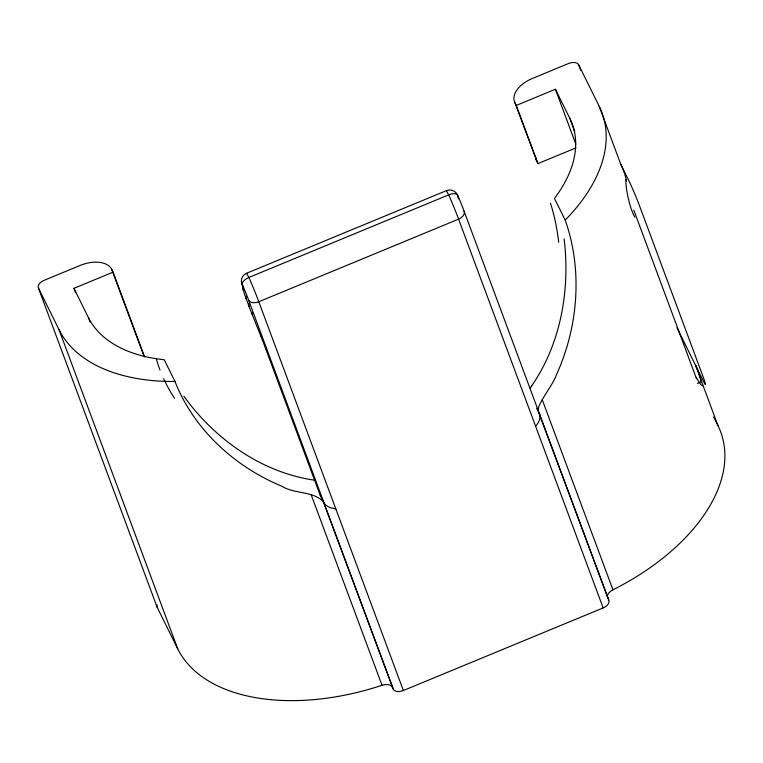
<?xml version="1.0" encoding="UTF-8"?>
<svg xmlns="http://www.w3.org/2000/svg" width="763" height="763" viewBox="0 0 763 763"><rect width="100%" height="100%" fill="white"/><g stroke="black" fill="none" stroke-linecap="round" stroke-linejoin="round"><path stroke-width="1.14" d="M626.499 181.108A190.836 112.438 -20.4 0 0 620.863 164.531L599.222 106.334L578.65 64.75A8.479 4.998 -20.4 0 0 568.597 63.491L532.383 78.455A26.505 15.613 -20.4 0 0 514.872 102.623L516.265 105.428L555.407 89.242L569.866 118.475A159.038 93.706 -20.4 0 1 554.463 198.399L565.211 220.116C582.722 269.787 578.325 326.144 556.837 373.88C552.422 385.639 543.676 395.12 538.831 406.584C537.848 407.824 538.554 412.583 538.239 411.505M531.677 385.849C560.986 343.436 570.266 289.492 564.124 238.886M320.546 493.585L320.317 495.607L325.191 504.829L329.788 507.567L335.825 508.892M535.616 426.288C538.745 422.635 542.007 416.894 538.649 412.344L608.769 600.185A8.479 4.998 -20.4 0 1 603.161 607.92L403.369 690.525A8.479 4.998 -20.4 0 1 393.317 689.266L248.633 300.212A15.098 0.744 67.5 0 0 242.233 284.456L242.005 283.989L243.435 290.417A23.376 1.154 67.5 0 0 246.182 298.648L249.091 306.459A23.395 1.154 67.5 0 0 252.009 314.003L260.746 335.92A40.41 1.993 67.5 0 1 265.791 348.968L320.374 495.721M75.594 292.782L73.935 288.319L113.077 272.133L144.617 356.95M241.976 283.998L241.966 283.97A8.488 8.145 -12.8 0 1 246.583 273.259L446.374 190.655A8.488 8.145 -12.8 0 1 457.418 194.908L457.686 195.376A15.088 0.744 67.5 0 1 464.076 211.132L608.769 600.185M514.872 102.623L537.905 163.625L575.96 147.888M446.374 190.655L448.701 194.851A23.596 1.164 67.5 0 1 458.582 219.143L258.791 301.757A8.498 5.274 -20.2 0 1 248.633 300.212M697.43 383.379L701.149 381.834A190.836 112.438 -20.4 0 0 695.522 365.258L717.916 425.487A190.845 112.447 -20.4 0 1 612.947 589.799A9.537 5.618 -20.4 0 0 607.691 598.011M314.547 480.213C261.566 472.488 214.632 439.097 183.826 396.15M393.317 689.266L323.197 501.425C312.506 490.828 294.232 494.1 281.738 486.174C234.718 466.727 193.697 429.35 174.994 381.481L164.245 359.755A159.038 93.706 -20.4 0 1 88.394 317.551L73.935 288.319M457.428 194.908L457.972 197.321M620.729 164.245L628.626 180.221A21.202 1.049 67.5 0 1 640.167 207.517L702.876 376.13A21.202 1.049 67.5 0 1 703.286 380.956L676.934 327.699M713.691 416.951L717.916 425.487M536.694 408.386L537.209 409.426M537.553 410.122L537.896 410.809M392.249 687.101A9.537 5.618 -20.4 0 0 382.034 685.279A190.845 112.447 -20.4 0 1 177.722 648.836L157.149 607.253L38.455 288.099A8.479 4.998 -20.4 0 1 44.063 280.364L80.277 265.4A26.505 15.613 -20.4 0 1 111.684 269.329L113.077 272.133M38.455 288.099L59.037 329.683L177.731 648.836M633.805 210.149L696.514 378.763M578.65 64.75L580.691 70.234M569.866 118.475L574.768 131.646M555.407 89.242L575.817 144.15M516.265 105.428L537.905 163.625M542.245 399.707L612.947 589.799M458.582 219.143L603.161 607.92M403.369 690.525L258.791 301.757A23.596 1.164 67.5 0 0 248.91 277.455L246.583 273.268M311.333 495.168L382.034 685.279M111.684 269.329L144.054 356.369M88.394 317.551L90.053 322.015M458.153 198.122L458.344 198.924M174.994 381.471A190.845 112.447 -20.4 0 1 59.037 329.692M174.498 398.276A162.004 111.951 28.5 0 1 163.635 378.686M159.982 369.988A162.004 111.951 28.5 0 1 156.434 359.268M457.676 195.376A8.488 3.91 -23.9 0 0 448.701 194.851L248.91 277.465A8.488 3.91 -23.9 0 0 242.233 284.456M464.085 211.132A8.488 5.274 -20.2 0 1 458.563 219.105M252.009 314.003A8.488 2.06 -21.8 0 1 252.343 312.84M260.746 335.92A8.488 2.06 -21.8 0 1 261.089 334.757M246.182 298.648A8.479 4.998 -20.4 0 1 246.039 296.225M249.091 306.459A8.479 4.998 -20.4 0 1 249.148 303.464M243.435 290.417A8.488 8.145 -12.8 0 1 242.949 285.791M265.791 348.968A8.488 4.998 -20.4 0 1 265.648 346.536M157.149 607.253A8.479 4.998 -20.4 0 1 157.006 604.821M599.222 106.334A190.845 112.438 -20.4 0 1 565.211 220.116M550.466 203.187A161.985 88.88 -81.8 0 1 558.716 242.396M531.782 385.935A161.165 155.528 71.2 0 1 530.18 388.176M536.513 160.812A26.505 15.613 -20.4 0 1 535.54 156.558M634.892 217.197A21.421 3.624 76.8 0 1 628.426 198.914A21.421 3.624 76.8 0 1 625.965 179.448M702.761 385.63A21.421 3.081 67.4 0 1 696.266 377.256"/></g></svg>
